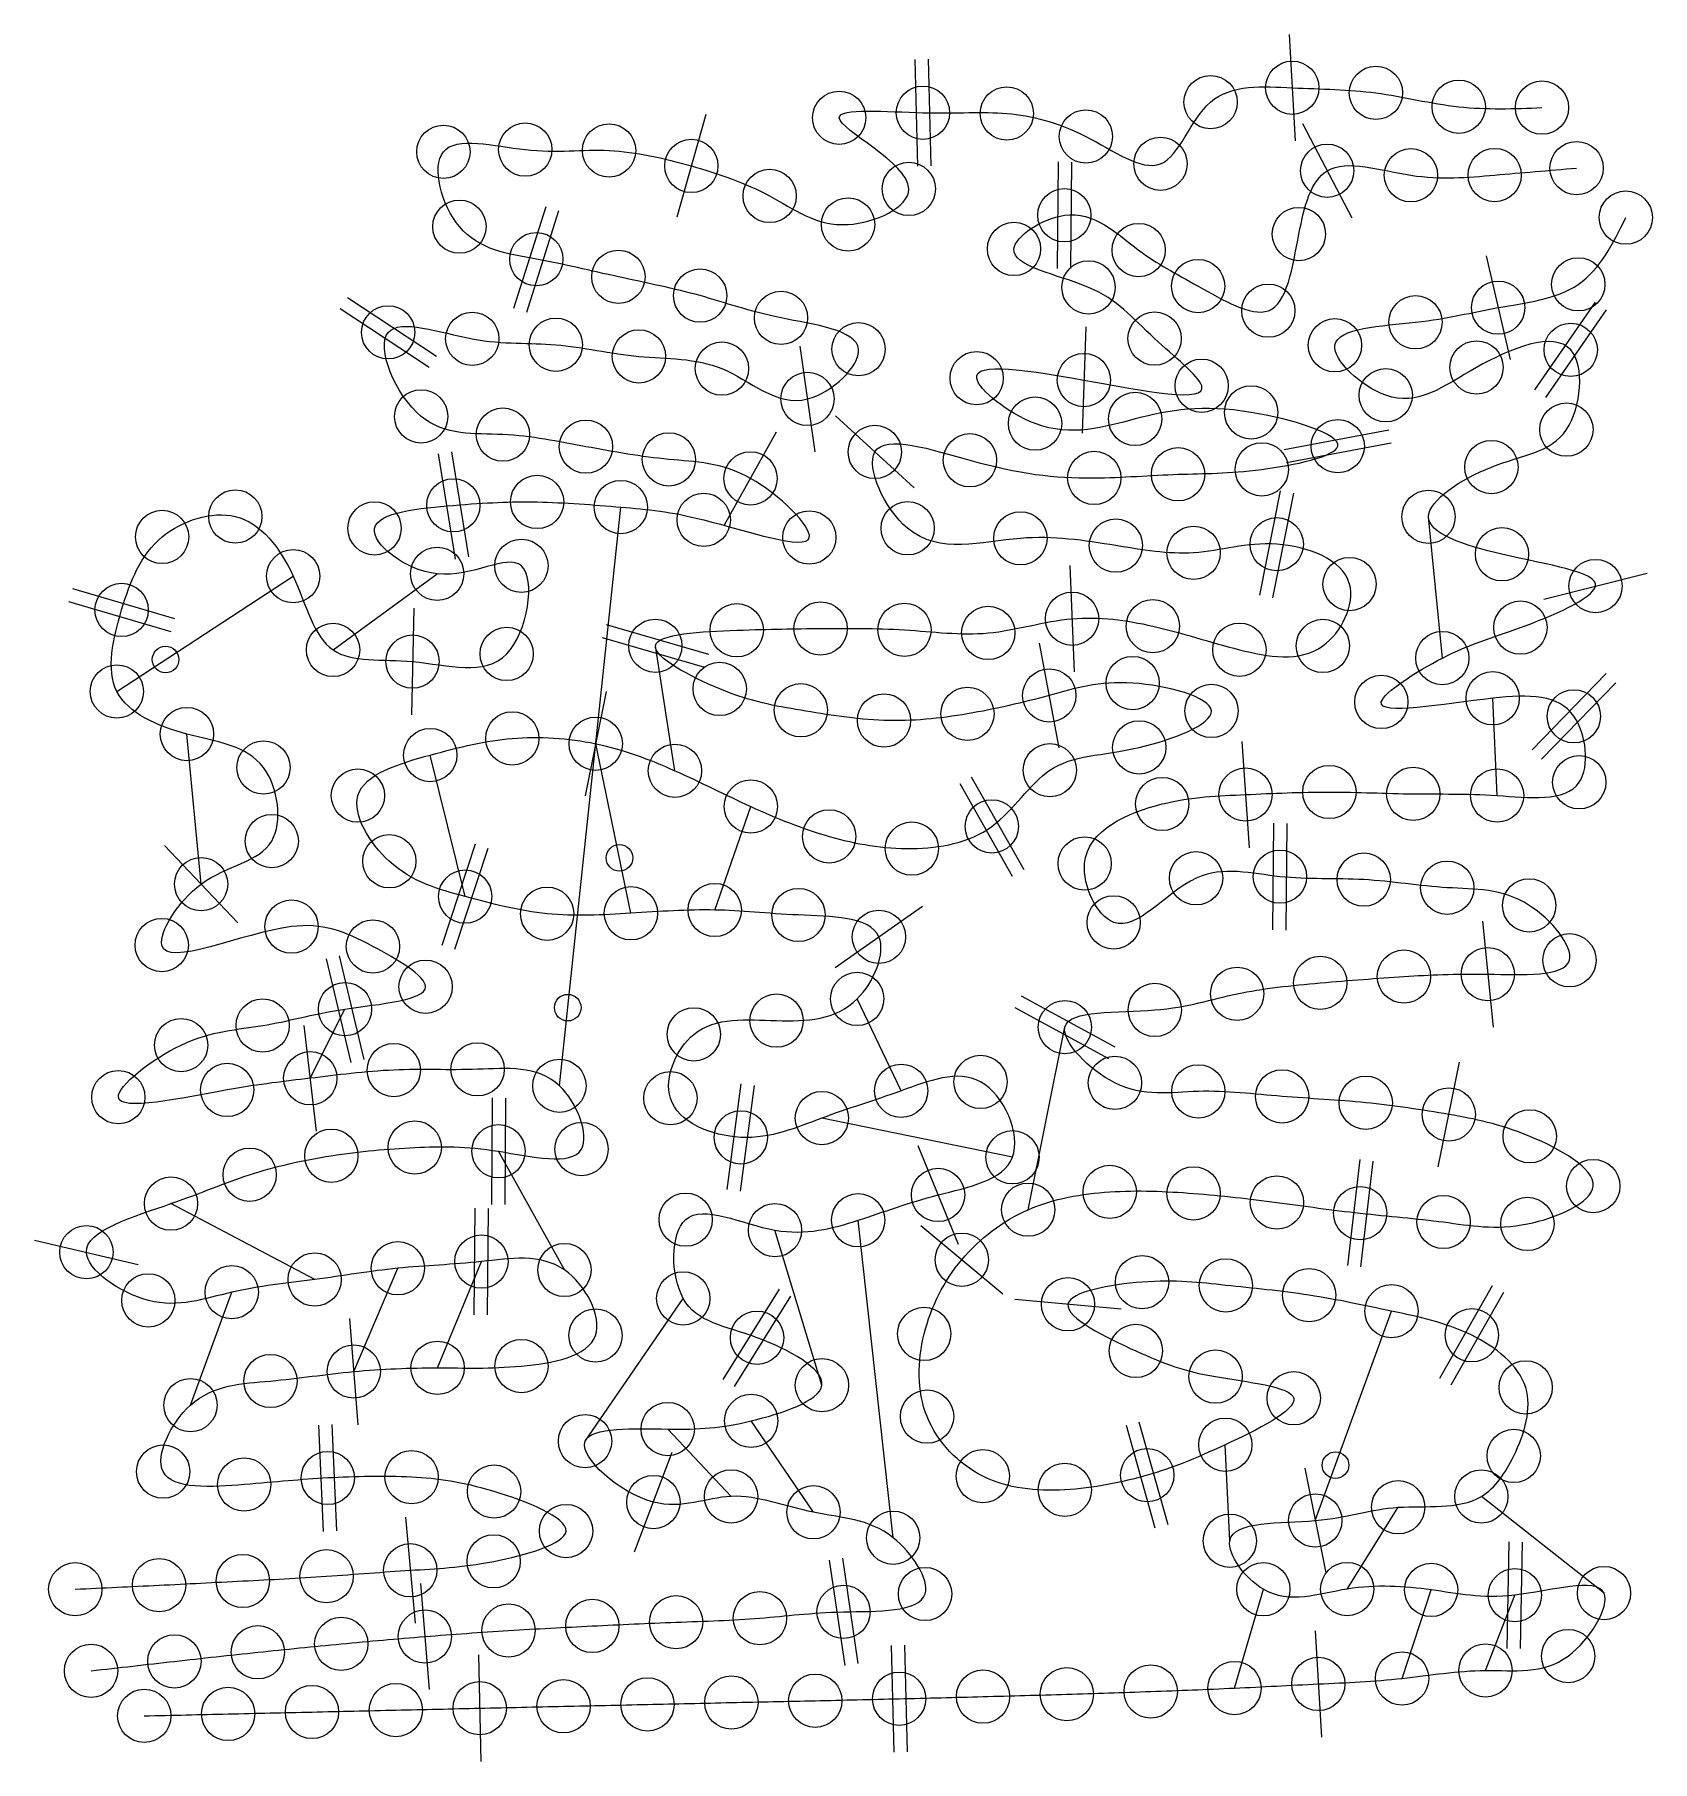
# Model space of a CAD drawing. Header units: inches. Extents: x 0.04 to 3.84, y -0.06 to 3.99.
import ezdxf

# ---------------------------------------------------------------- set-up
doc = ezdxf.new("R2010")
doc.units = ezdxf.units.IN
for name, color, linetype in [('Events_T23', 9, 'Continuous'), ('Events_T24', 22, 'Continuous'), ('Events_T25', 9, 'Continuous'), ('Holes_T23', 98, 'Continuous'), ('Holes_T24', 166, 'Continuous'), ('Holes_T25', 64, 'Continuous'), ('NumMarks_T23', 22, 'Continuous'), ('NumMarks_T24', 29, 'Continuous'), ('NumMarks_T25', 15, 'Continuous'), ('RampingMarks_T23', 28, 'Continuous'), ('RampingMarks_T24', 17, 'Continuous'), ('RampingMarks_T25', 3, 'Continuous'), ('TrackPath_T23', 55, 'Continuous'), ('TrackPath_T24', 127, 'Continuous'), ('TrackPath_T25', 244, 'Continuous')]:
    doc.layers.add(name, color=color, linetype=linetype)

msp = doc.modelspace()

# ---------------------------------------------------------------- linework, layer by layer
at = {"layer": 'Events_T23'}
for points in [[(3.3435, 2.5291), (3.311, 2.8604)], [(3.472, 2.2067), (3.4616, 2.4347)], [(2.3718, 1.2352), (2.4578, 1.6632)], [(3.0454, 0.5061), (3.2242, 0.9971)], [(2.8448, 0.4586), (2.8343, 0.6838)], [(3.1203, 0.3453), (3.2398, 0.5371)], [(3.7228, 0.3358), (3.435, 0.5625)], [(2.8559, 0.113), (2.9235, 0.3448)], [(3.2489, 0.1356), (3.3171, 0.3433)], [(3.4448, 0.1544), (3.5136, 0.3309)]]:
    msp.add_lwpolyline(points, dxfattribs=at)
at = {"layer": 'Events_T24'}
for points in [[(1.5429, 2.2647), (1.4969, 2.5579)], [(1.4397, 1.9305), (1.357, 2.3282)], [(1.0507, 1.9695), (0.9688, 2.3016)], [(1.6363, 1.9381), (1.721, 2.1808)], [(2.0737, 1.514), (1.9705, 1.7296)], [(2.335, 1.3581), (1.8877, 1.45)], [(1.8878, 0.8235), (1.7776, 1.1872)], [(2.055, 0.4656), (1.9728, 1.2104)], [(1.332, 0.6922), (1.5624, 1.0271)], [(1.8679, 0.5254), (1.7218, 0.7398)], [(1.6746, 0.5626), (1.5259, 0.7206)]]:
    msp.add_lwpolyline(points, dxfattribs=at)
at = {"layer": 'Events_T25'}
for points in [[(1.2718, 1.5258), (1.4159, 2.8832)], [(0.2334, 2.4507), (0.6472, 2.7211)], [(0.7407, 2.5482), (0.985, 2.7267)], [(0.4311, 1.9988), (0.3978, 2.3509)], [(0.6873, 1.5434), (0.7687, 1.7056)], [(1.2836, 1.0937), (1.1289, 1.3722)], [(0.6976, 1.0713), (0.3604, 1.2494)], [(0.7893, 0.8555), (0.8926, 1.0978)], [(0.986, 0.8642), (1.0888, 1.1134)], [(0.4062, 0.7767), (0.503, 1.0416)]]:
    msp.add_lwpolyline(points, dxfattribs=at)
at = {"layer": 'Holes_T23'}
for centre in [(3.774, 3.5622), (3.6625, 3.4057), (3.4744, 3.351), (3.2806, 3.3168), (3.0915, 3.2627), (3.6447, 3.252), (3.4237, 3.2107), (3.2106, 3.1455), (3.6346, 3.065), (3.4586, 2.9771), (3.311, 2.8604), (3.4834, 2.7725), (3.7029, 2.6979), (3.5267, 2.6005), (3.3435, 2.5291), (3.2003, 2.4261), (3.4616, 2.4347), (3.6521, 2.3924), (2.8817, 2.2089), (3.0784, 2.2149), (3.2752, 2.2105), (3.472, 2.2067), (3.6647, 2.2377), (2.6862, 2.1868), (2.5042, 2.0471), (2.7656, 2.0126), (2.9624, 2.0163), (3.1591, 2.0094), (3.355, 1.9904), (3.5472, 1.949), (2.5723, 1.9091), (3.6418, 1.8203), (3.0571, 1.7672), (3.2534, 1.782), (3.4501, 1.7876), (2.862, 1.7415), (2.6688, 1.7037), (2.4578, 1.6632), (2.5753, 1.5326), (2.771, 1.5126), (2.9675, 1.5009), (3.1638, 1.4861), (3.3586, 1.4585), (3.5485, 1.4072), (2.5631, 1.2769), (3.6976, 1.2906), (2.3718, 1.2352), (2.7598, 1.2733), (2.9554, 1.2521), (3.1507, 1.227), (3.3464, 1.2063), (3.5431, 1.2018), (2.216, 1.1178), (2.6389, 1.0652), (2.8356, 1.0576), (3.031, 1.0346), (2.4651, 1.0133), (3.2242, 0.9971), (2.1277, 0.9437), (3.4126, 0.9406), (2.6244, 0.9039), (2.8115, 0.8436), (2.9948, 0.7929), (3.539, 0.8183), (2.1344, 0.7498), (2.8343, 0.6838), (3.511, 0.6576), (2.2653, 0.61), (2.6511, 0.6124), (2.4577, 0.5781), (3.435, 0.5625), (3.0454, 0.5061), (3.2398, 0.5371), (2.8448, 0.4586), (2.9235, 0.3448), (3.1203, 0.3453), (3.3171, 0.3433), (3.5136, 0.3309), (3.7228, 0.3358), (3.6387, 0.1881), (3.4448, 0.1544), (2.6592, 0.1051), (2.8559, 0.113), (3.0525, 0.1227), (3.2489, 0.1356), (0.8881, 0.0614), (1.0849, 0.0659), (1.2817, 0.0703), (1.4785, 0.0747), (1.6753, 0.0791), (1.8721, 0.0834), (2.0689, 0.088), (2.2657, 0.093), (2.4624, 0.0986), (0.2977, 0.0478), (0.4945, 0.0524), (0.6913, 0.0569)]:
    msp.add_circle(centre, 0.0625, dxfattribs=at)
at = {"layer": 'Holes_T24'}
for centre in [(3.0733, 3.6722), (3.6585, 3.6783), (3.2698, 3.6616), (3.4662, 3.662), (2.4566, 3.5677), (3.0069, 3.5237), (2.3384, 3.4887), (2.6309, 3.4861), (2.5133, 3.3986), (2.7704, 3.4016), (2.9352, 3.3439), (2.6684, 3.2785), (2.2509, 3.1855), (2.5024, 3.1812), (2.7788, 3.1678), (2.8949, 3.1054), (2.3879, 3.0791), (2.6226, 3.0899), (3.0981, 3.0261), (2.012, 3.0125), (2.2351, 2.9931), (2.5268, 2.9516), (2.7234, 2.9601), (2.9199, 2.9716), (2.0889, 2.8335), (2.3535, 2.8099), (2.5775, 2.7929), (2.7599, 2.7759), (2.9549, 2.7961), (3.1258, 2.7026), (2.4747, 2.6214), (1.6878, 2.5943), (1.8846, 2.5984), (2.0814, 2.5953), (2.2781, 2.588), (2.6642, 2.604), (1.4969, 2.5579), (2.8673, 2.5486), (3.0631, 2.5575), (1.6479, 2.4567), (2.6169, 2.4704), (2.4212, 2.4414), (1.8382, 2.4066), (2.0334, 2.3827), (2.2292, 2.3982), (2.8018, 2.405), (1.1613, 2.3407), (1.357, 2.3282), (0.9688, 2.3016), (2.6323, 2.3195), (1.5429, 2.2647), (2.4225, 2.266), (0.799, 2.2064), (1.721, 2.1808), (2.2864, 2.1342), (1.9047, 2.1107), (0.8727, 2.0525), (2.0988, 2.0822), (1.0507, 1.9695), (1.243, 1.9294), (1.4397, 1.9305), (1.6363, 1.9381), (1.8327, 1.9264), (2.0215, 1.8752), (1.9705, 1.7296), (1.5873, 1.6464), (1.7813, 1.6786), (2.2599, 1.5349), (1.5322, 1.4967), (2.0737, 1.514), (1.8877, 1.45), (1.6975, 1.4048), (2.335, 1.3581), (2.1603, 1.2697), (1.5681, 1.2118), (1.9728, 1.2104), (1.7776, 1.1872), (1.5624, 1.0271), (1.7356, 0.9349), (1.8878, 0.8235), (1.5259, 0.7206), (1.7218, 0.7398), (1.332, 0.6922), (1.4923, 0.5493), (1.6746, 0.5626), (1.8679, 0.5254), (2.055, 0.4656), (2.1298, 0.3337), (1.5456, 0.2675), (1.7423, 0.277), (1.9385, 0.2918), (0.9561, 0.2339), (1.1524, 0.248), (1.349, 0.2587), (0.5641, 0.197), (0.76, 0.2167), (0.1729, 0.1534), (0.3684, 0.1757)]:
    msp.add_circle(centre, 0.0625, dxfattribs=at)
at = {"layer": 'Holes_T25'}
for centre in [(2.9914, 3.8668), (2.7997, 3.8331), (3.1877, 3.8548), (1.9283, 3.7964), (2.1248, 3.8082), (2.3216, 3.8065), (3.3819, 3.8223), (3.5773, 3.8202), (2.5071, 3.7526), (0.9996, 3.7166), (1.1917, 3.7217), (1.3883, 3.7197), (1.5814, 3.6834), (2.6821, 3.6885), (2.0916, 3.6295), (1.7651, 3.613), (1.9491, 3.5461), (1.0372, 3.541), (1.2177, 3.4647), (1.4102, 3.4234), (1.602, 3.3792), (1.7918, 3.327), (0.8701, 3.2931), (1.0673, 3.278), (1.2635, 3.2641), (1.4584, 3.2366), (1.9737, 3.2535), (1.6532, 3.208), (1.8539, 3.1369), (0.9474, 3.096), (1.1393, 3.0533), (1.3341, 3.0249), (1.5287, 2.9951), (1.7202, 2.9505), (1.2195, 2.8952), (0.5114, 2.8611), (1.0229, 2.8873), (1.4159, 2.8832), (0.838, 2.8333), (1.6104, 2.8532), (0.3396, 2.8132), (1.8582, 2.8119), (1.1826, 2.7455), (0.6472, 2.7211), (0.985, 2.7267), (0.2446, 2.6419), (0.7407, 2.5482), (1.1481, 2.5388), (0.9272, 2.5208), (0.2334, 2.4507), (0.3978, 2.3509), (0.5775, 2.2723), (0.5969, 2.0998), (0.4311, 1.9988), (0.6431, 1.8991), (0.3387, 1.8559), (0.8343, 1.8526), (0.9579, 1.7581), (0.7687, 1.7056), (0.5756, 1.6671), (0.3843, 1.6212), (0.8832, 1.5626), (1.0799, 1.5644), (0.6873, 1.5434), (1.2718, 1.5258), (0.2369, 1.499), (0.4924, 1.5161), (0.7366, 1.3618), (0.9324, 1.381), (1.1289, 1.3722), (1.3236, 1.3774), (0.545, 1.3172), (0.3604, 1.2494), (0.1619, 1.1354), (1.0888, 1.1134), (0.8926, 1.0978), (1.2836, 1.0937), (0.503, 1.0416), (0.6976, 1.0713), (0.3073, 1.0224), (1.3565, 0.9401), (0.5938, 0.8333), (0.7893, 0.8555), (0.986, 0.8642), (1.1827, 0.8683), (0.4062, 0.7767), (0.342, 0.6207), (0.5321, 0.5905), (0.7283, 0.6058), (0.925, 0.6078), (1.1185, 0.574), (1.2874, 0.4814), (0.9219, 0.3894), (1.1176, 0.4103), (0.1358, 0.3449), (0.3324, 0.3543), (0.529, 0.3642), (0.7256, 0.3754)]:
    msp.add_circle(centre, 0.0625, dxfattribs=at)
at = {"layer": 'NumMarks_T23'}
for points in [[(3.4461, 3.4727), (3.5027, 3.2292)], [(3.5608, 3.158), (3.7029, 3.3637)], [(3.5865, 3.1402), (3.7286, 3.3459)], [(3.5816, 2.6674), (3.8241, 2.7283)], [(3.5539, 2.3135), (3.7279, 2.493)], [(3.5763, 2.2917), (3.7504, 2.4712)], [(2.8728, 2.3336), (2.8906, 2.0842)], [(2.9458, 1.8915), (2.9478, 2.1415)], [(2.977, 1.8912), (2.9791, 2.1412)], [(3.4379, 1.912), (3.4624, 1.6632)], [(2.3406, 1.7094), (2.56, 1.5895)], [(2.3556, 1.7368), (2.575, 1.6169)], [(3.3335, 1.336), (3.3838, 1.5809)], [(3.1497, 1.353), (3.1207, 1.1046)], [(3.1807, 1.3493), (3.1517, 1.101)], [(2.1202, 1.198), (2.3119, 1.0375)], [(3.3373, 0.8397), (3.4608, 1.057)], [(2.5896, 1.0021), (2.3406, 1.0245)], [(3.3645, 0.8242), (3.4879, 1.0416)], [(2.6999, 0.4963), (2.6323, 0.737)], [(2.6698, 0.4879), (2.6022, 0.7286)], [(3.0211, 0.6287), (3.0698, 0.3835)], [(3.4956, 0.2062), (3.5002, 0.4562)], [(3.5269, 0.2056), (3.5315, 0.4556)], [(3.0453, 0.2475), (3.0597, -0.002)], [(2.0502, 0.2126), (2.0563, -0.0374)], [(2.0815, 0.2133), (2.0875, -0.0366)], [(1.0821, 0.1908), (1.0877, -0.0591)]]:
    msp.add_lwpolyline(points, dxfattribs=at)
at = {"layer": 'NumMarks_T24'}
for points in [[(3.0152, 3.7829), (3.1314, 3.5615)], [(2.4421, 3.6928), (2.4399, 3.4428)], [(2.4734, 3.6925), (2.4711, 3.4426)], [(2.5066, 3.3061), (2.4982, 3.0563)], [(1.9198, 3.097), (2.1041, 2.928)], [(2.9723, 3.0185), (3.2181, 3.0645)], [(2.9781, 2.9878), (3.2238, 3.0338)], [(2.915, 2.6766), (2.9641, 2.9217)], [(2.9456, 2.6705), (2.9947, 2.9156)], [(2.4694, 2.7463), (2.4799, 2.4965)], [(1.3812, 2.6077), (1.6213, 2.5381)], [(1.3725, 2.5777), (1.6126, 2.5081)], [(2.4441, 2.3186), (2.3983, 2.5643)], [(1.3814, 2.4508), (1.3325, 2.2056)], [(2.2111, 2.2352), (2.3345, 2.0177)], [(2.2383, 2.2506), (2.3617, 2.0332)], [(0.9965, 1.8558), (1.0753, 2.0931)], [(1.0261, 1.846), (1.105, 2.0832)], [(1.9191, 1.8035), (2.1239, 1.9469)], [(1.6657, 1.2829), (1.6982, 1.5307)], [(1.6967, 1.2788), (1.7292, 1.5267)], [(2.1131, 1.3854), (2.2075, 1.1539)], [(1.656, 0.8372), (1.7886, 1.0491)], [(1.6825, 0.8206), (1.8151, 1.0326)], [(1.4481, 0.4324), (1.5365, 0.6662)], [(1.905, 0.4132), (1.9412, 0.1659)], [(1.9359, 0.4177), (1.9721, 0.1704)], [(0.9461, 0.3585), (0.966, 0.1093)]]:
    msp.add_lwpolyline(points, dxfattribs=at)
at = {"layer": 'NumMarks_T25'}
for points in [[(2.9844, 3.9917), (2.9984, 3.742)], [(2.1059, 3.9328), (2.1124, 3.6829)], [(2.1372, 3.9336), (2.1436, 3.6837)], [(1.6155, 3.8037), (1.5474, 3.5632)], [(1.1652, 3.3502), (1.2404, 3.5886)], [(1.195, 3.3408), (1.2702, 3.5792)], [(0.7743, 3.3749), (0.9831, 3.2374)], [(0.7571, 3.3488), (0.9659, 3.2113)], [(1.8363, 3.2606), (1.8714, 3.0131)], [(1.6595, 2.8413), (1.781, 3.0597)], [(0.9875, 3.0082), (1.0275, 2.7614)], [(1.0183, 3.0132), (1.0583, 2.7664)], [(0.1291, 2.692), (0.369, 2.6217)], [(0.1203, 2.662), (0.3602, 2.5917)], [(0.9301, 2.6458), (0.9244, 2.3959)], [(0.3452, 2.0897), (0.5169, 1.9079)], [(0.7246, 1.8236), (0.7824, 1.5804)], [(0.755, 1.8308), (0.8128, 1.5876)], [(0.7021, 1.4192), (0.6726, 1.6675)], [(1.1144, 1.4973), (1.1121, 1.2473)], [(1.1457, 1.497), (1.1434, 1.247)], [(1.0718, 0.9886), (1.0745, 1.2386)], [(1.1031, 0.9882), (1.1057, 1.2382)], [(0.0402, 1.1639), (0.2837, 1.1069)], [(0.7795, 0.9801), (0.7991, 0.7308)], [(0.7182, 0.4802), (0.7072, 0.7299)], [(0.7494, 0.4816), (0.7385, 0.7313)], [(0.9108, 0.5139), (0.933, 0.2649)]]:
    msp.add_lwpolyline(points, dxfattribs=at)
at = {"layer": 'RampingMarks_T23'}
msp.add_circle((3.0927, 0.6359), 0.0312, dxfattribs=at)
at = {"layer": 'RampingMarks_T24'}
msp.add_circle((1.4126, 2.0604), 0.0312, dxfattribs=at)
at = {"layer": 'RampingMarks_T25'}
for centre in [(0.3478, 2.5255), (1.2913, 1.7091)]:
    msp.add_circle(centre, 0.0312, dxfattribs=at)
at = {"layer": 'TrackPath_T23'}
msp.add_spline([(0.2977, 0.0478), (0.4945, 0.0524), (0.6913, 0.0569), (0.8881, 0.0614), (1.0849, 0.0659), (1.2817, 0.0703), (1.4785, 0.0747), (1.6753, 0.0791), (1.8721, 0.0834), (2.0689, 0.088), (2.2657, 0.093), (2.4624, 0.0986), (2.6592, 0.1051), (2.8559, 0.113), (3.0525, 0.1227), (3.2489, 0.1356), (3.4448, 0.1544), (3.6387, 0.1881), (3.7228, 0.3358), (3.5136, 0.3309), (3.3171, 0.3433), (3.1203, 0.3453), (2.9235, 0.3448), (2.8448, 0.4586), (3.0454, 0.5061), (3.2398, 0.5371), (3.435, 0.5625), (3.511, 0.6576), (3.539, 0.8183), (3.4126, 0.9406), (3.2242, 0.9971), (3.031, 1.0346), (2.8356, 1.0576), (2.6389, 1.0652), (2.4651, 1.0133), (2.6244, 0.9039), (2.8115, 0.8436), (2.9948, 0.7929), (2.8343, 0.6838), (2.6511, 0.6124), (2.4577, 0.5781), (2.2653, 0.61), (2.1344, 0.7498), (2.1277, 0.9437), (2.216, 1.1178), (2.3718, 1.2352), (2.5631, 1.2769), (2.7598, 1.2733), (2.9554, 1.2521), (3.1507, 1.227), (3.3464, 1.2063), (3.5431, 1.2018), (3.6976, 1.2906), (3.5485, 1.4072), (3.3586, 1.4585), (3.1638, 1.4861), (2.9675, 1.5009), (2.771, 1.5126), (2.5753, 1.5326), (2.4578, 1.6632), (2.6688, 1.7037), (2.862, 1.7415), (3.0571, 1.7672), (3.2534, 1.782), (3.4501, 1.7876), (3.6418, 1.8203), (3.5472, 1.949), (3.355, 1.9904), (3.1591, 2.0094), (2.9624, 2.0163), (2.7656, 2.0126), (2.5723, 1.9091), (2.5042, 2.0471), (2.6862, 2.1868), (2.8817, 2.2089), (3.0784, 2.2149), (3.2752, 2.2105), (3.472, 2.2067), (3.6647, 2.2377), (3.6521, 2.3924), (3.4616, 2.4347), (3.2003, 2.4261), (3.3435, 2.5291), (3.5267, 2.6005), (3.7029, 2.6979), (3.4834, 2.7725), (3.311, 2.8604), (3.4586, 2.9771), (3.6346, 3.065), (3.6447, 3.252), (3.4237, 3.2107), (3.2106, 3.1455), (3.0915, 3.2627), (3.2806, 3.3168), (3.4744, 3.351), (3.6625, 3.4057), (3.774, 3.5622)], degree=3, dxfattribs=at)
at = {"layer": 'TrackPath_T24'}
msp.add_spline([(0.1729, 0.1534), (0.3684, 0.1757), (0.5641, 0.197), (0.76, 0.2167), (0.9561, 0.2339), (1.1524, 0.248), (1.349, 0.2587), (1.5456, 0.2675), (1.7423, 0.277), (1.9385, 0.2918), (2.1298, 0.3337), (2.055, 0.4656), (1.8679, 0.5254), (1.6746, 0.5626), (1.4923, 0.5493), (1.332, 0.6922), (1.5259, 0.7206), (1.7218, 0.7398), (1.8878, 0.8235), (1.7356, 0.9349), (1.5624, 1.0271), (1.5681, 1.2118), (1.7776, 1.1872), (1.9728, 1.2104), (2.1603, 1.2697), (2.335, 1.3581), (2.2599, 1.5349), (2.0737, 1.514), (1.8877, 1.45), (1.6975, 1.4048), (1.5322, 1.4967), (1.5873, 1.6464), (1.7813, 1.6786), (1.9705, 1.7296), (2.0215, 1.8752), (1.8327, 1.9264), (1.6363, 1.9381), (1.4397, 1.9305), (1.243, 1.9294), (1.0507, 1.9695), (0.8727, 2.0525), (0.799, 2.2064), (0.9688, 2.3016), (1.1613, 2.3407), (1.357, 2.3282), (1.5429, 2.2647), (1.721, 2.1808), (1.9047, 2.1107), (2.0988, 2.0822), (2.2864, 2.1342), (2.4225, 2.266), (2.6323, 2.3195), (2.8018, 2.405), (2.6169, 2.4704), (2.4212, 2.4414), (2.2292, 2.3982), (2.0334, 2.3827), (1.8382, 2.4066), (1.6479, 2.4567), (1.4969, 2.5579), (1.6878, 2.5943), (1.8846, 2.5984), (2.0814, 2.5953), (2.2781, 2.588), (2.4747, 2.6214), (2.6642, 2.604), (2.8673, 2.5486), (3.0631, 2.5575), (3.1258, 2.7026), (2.9549, 2.7961), (2.7599, 2.7759), (2.5775, 2.7929), (2.3535, 2.8099), (2.0889, 2.8335), (2.012, 3.0125), (2.2351, 2.9931), (2.5268, 2.9516), (2.7234, 2.9601), (2.9199, 2.9716), (3.0981, 3.0261), (2.8949, 3.1054), (2.6226, 3.0899), (2.3879, 3.0791), (2.2509, 3.1855), (2.5024, 3.1812), (2.7788, 3.1678), (2.6684, 3.2785), (2.5133, 3.3986), (2.3384, 3.4887), (2.4566, 3.5677), (2.6309, 3.4861), (2.7704, 3.4016), (2.9352, 3.3439), (3.0069, 3.5237), (3.0733, 3.6722), (3.2698, 3.6616), (3.4662, 3.662), (3.6585, 3.6783)], degree=3, dxfattribs=at)
at = {"layer": 'TrackPath_T25'}
msp.add_spline([(0.1358, 0.3449), (0.3324, 0.3543), (0.529, 0.3642), (0.7256, 0.3754), (0.9219, 0.3894), (1.1176, 0.4103), (1.2874, 0.4814), (1.1185, 0.574), (0.925, 0.6078), (0.7283, 0.6058), (0.5321, 0.5905), (0.342, 0.6207), (0.4062, 0.7767), (0.5938, 0.8333), (0.7893, 0.8555), (0.986, 0.8642), (1.1827, 0.8683), (1.3565, 0.9401), (1.2836, 1.0937), (1.0888, 1.1134), (0.8926, 1.0978), (0.6976, 1.0713), (0.503, 1.0416), (0.3073, 1.0224), (0.1619, 1.1354), (0.3604, 1.2494), (0.545, 1.3172), (0.7366, 1.3618), (0.9324, 1.381), (1.1289, 1.3722), (1.3236, 1.3774), (1.2718, 1.5258), (1.0799, 1.5644), (0.8832, 1.5626), (0.6873, 1.5434), (0.4924, 1.5161), (0.2369, 1.499), (0.3843, 1.6212), (0.5756, 1.6671), (0.7687, 1.7056), (0.9579, 1.7581), (0.8343, 1.8526), (0.6431, 1.8991), (0.3387, 1.8559), (0.4311, 1.9988), (0.5969, 2.0998), (0.5775, 2.2723), (0.3978, 2.3509), (0.2334, 2.4507), (0.2446, 2.6419), (0.3396, 2.8132), (0.5114, 2.8611), (0.6472, 2.7211), (0.7407, 2.5482), (0.9272, 2.5208), (1.1481, 2.5388), (1.1826, 2.7455), (0.985, 2.7267), (0.838, 2.8333), (1.0229, 2.8873), (1.2195, 2.8952), (1.4159, 2.8832), (1.6104, 2.8532), (1.8582, 2.8119), (1.7202, 2.9505), (1.5287, 2.9951), (1.3341, 3.0249), (1.1393, 3.0533), (0.9474, 3.096), (0.8701, 3.2931), (1.0673, 3.278), (1.2635, 3.2641), (1.4584, 3.2366), (1.6532, 3.208), (1.8539, 3.1369), (1.9737, 3.2535), (1.7918, 3.327), (1.602, 3.3792), (1.4102, 3.4234), (1.2177, 3.4647), (1.0372, 3.541), (0.9996, 3.7166), (1.1917, 3.7217), (1.3883, 3.7197), (1.5814, 3.6834), (1.7651, 3.613), (1.9491, 3.5461), (2.0916, 3.6295), (1.9283, 3.7964), (2.1248, 3.8082), (2.3216, 3.8065), (2.5071, 3.7526), (2.6821, 3.6885), (2.7997, 3.8331), (2.9914, 3.8668), (3.1877, 3.8548), (3.3819, 3.8223), (3.5773, 3.8202)], degree=3, dxfattribs=at)

doc.saveas('drawing.dxf')
